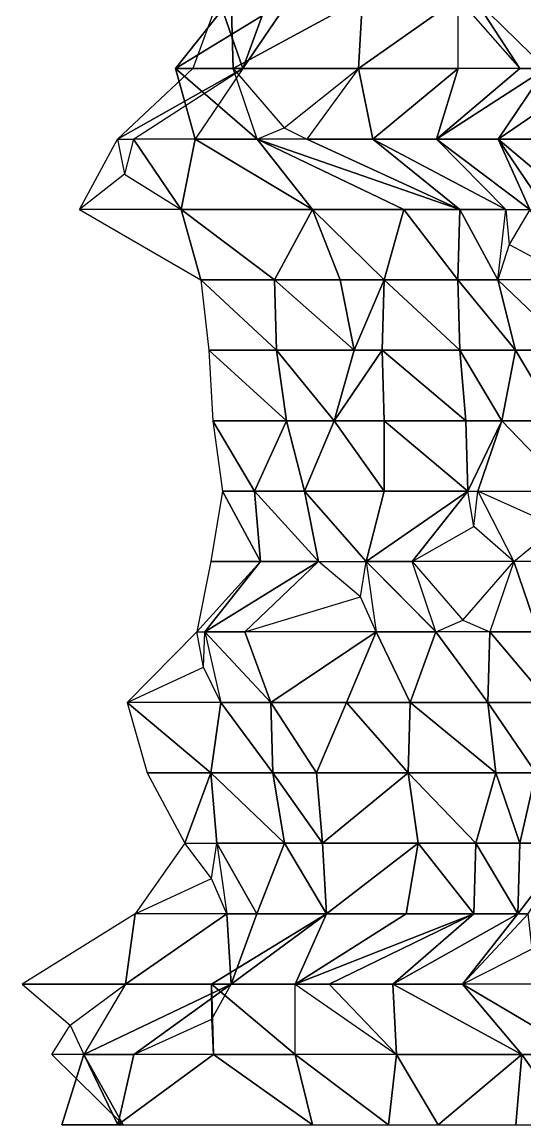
# Model space of a CAD drawing. Header units: metres. Extents: x -317 to 276, y -240 to 234.
# Drawn here: x -310.4 to -267.5, y -240 to -146 of the extents above; entities that cross this region are included whole.
import ezdxf

# ---------------------------------------------------------------- set-up
doc = ezdxf.new("R2010")
doc.units = ezdxf.units.M

msp = doc.modelspace()

# ---------------------------------------------------------------- linework, layer by layer
for points in [[(-291.55286, -150, -376.13504), (-297.28595, -150, -399.14438), (-287.47183, -144, -381.17975), (-287.47174, -143.9999, -381.17966)], [(-297.28595, -150, -399.14438), (-292.3589, -150, -402.6404), (-292.52808, -144, -402.95013), (-292.52798, -143.9999, -402.95004)], [(-297.28595, -150, -399.14438), (-292.52808, -144, -402.95013), (-287.47183, -144, -381.17975), (-287.47174, -143.9999, -381.17966)], [(-293.6034, -144, -367.37354), (-295.8031, -150, -371.4001), (-291.55286, -150, -376.13504), (-291.55276, -149.9999, -376.13495)], [(-293.6034, -144, -367.37354), (-291.55286, -150, -376.13504), (-289.35315, -144, -372.1085), (-289.35306, -143.9999, -372.1084)], [(-292.3589, -150, -402.6404), (-281.34027, -144, -394.98596), (-292.52808, -144, -402.95013), (-292.52798, -143.9999, -402.95004)], [(-292.3589, -150, -402.6404), (-281.6787, -150, -395.60544), (-281.34027, -144, -394.98596), (-281.34018, -143.9999, -394.98587)], [(-291.55286, -150, -376.13504), (-287.47183, -144, -381.17975), (-289.35315, -144, -372.1085), (-289.35306, -143.9999, -372.1084)], [(-281.6787, -150, -395.60544), (-273.19824, -150, -392.59705), (-273.19824, -144, -392.59705), (-273.19815, -143.9999, -392.59695)], [(-281.6787, -150, -395.60544), (-273.19824, -144, -392.59705), (-281.34027, -144, -394.98596), (-281.34018, -143.9999, -394.98587)], [(-273.19824, -144, -392.59705), (-267.93274, -150, -395.47357), (-271.82455, -144, -402.59747), (-271.82446, -143.9999, -402.59738)], [(-267.93274, -150, -395.47357), (-265.713, -150, -403.92535), (-271.82455, -144, -402.59747), (-271.82446, -143.9999, -402.59738)], [(-302.23306, -156, -383.17), (-300.85938, -156, -393.17047), (-291.55286, -150, -376.13504), (-291.55276, -149.9999, -376.13495)], [(-302.23306, -156, -383.17), (-291.55286, -150, -376.13504), (-295.8031, -150, -371.4001), (-295.803, -149.9999, -371.4)], [(-291.55286, -150, -376.13504), (-295.59387, -156, -396.04703), (-297.28595, -150, -399.14438), (-297.28586, -149.9999, -399.1443)], [(-297.28595, -150, -399.14438), (-290.32837, -156, -398.92358), (-292.3589, -150, -402.6404), (-292.3588, -149.9999, -402.64032)], [(-297.28595, -150, -399.14438), (-295.59387, -156, -396.04703), (-290.32837, -156, -398.92358), (-290.32828, -155.9999, -398.9235)], [(-292.3589, -150, -402.6404), (-288.01624, -155.05264, -400.94873), (-281.6787, -150, -395.60544), (-281.67862, -149.9999, -395.60535)], [(-281.6787, -150, -395.60544), (-286.07812, -156, -403.65854), (-280.4742, -156, -405.91565), (-280.47412, -155.9999, -405.91556)], [(-281.6787, -150, -395.60544), (-280.4742, -156, -405.91565), (-273.19824, -150, -392.59705), (-273.19815, -149.9999, -392.59695)], [(-273.19824, -150, -392.59705), (-280.4742, -156, -405.91565), (-275.03952, -156, -408.48245), (-275.03943, -155.9999, -408.48236)], [(-273.19824, -150, -392.59705), (-275.03952, -156, -408.48245), (-267.93274, -150, -395.47357), (-267.93265, -149.9999, -395.47348)], [(-275.03952, -156, -408.48245), (-269.77402, -156, -411.359), (-265.713, -150, -403.92535), (-265.71292, -149.9999, -403.92526)], [(-275.03952, -156, -408.48245), (-265.713, -150, -403.92535), (-267.93274, -150, -395.47357), (-267.93265, -149.9999, -395.47348)], [(-269.77402, -156, -411.359), (-265.86218, -156, -416.71344), (-260.95514, -150, -407.73114), (-260.95505, -149.9999, -407.73105)], [(-269.77402, -156, -411.359), (-260.95514, -150, -407.73114), (-265.713, -150, -403.92535), (-265.71292, -149.9999, -403.92526)], [(-288.01624, -155.05264, -400.94873), (-286.07812, -156, -403.65854), (-290.32837, -156, -398.92358), (-290.32828, -155.9999, -398.9235)], [(-302.23306, -156, -383.17), (-301.62607, -159, -387.58884), (-305.44803, -162, -389.055), (-305.44794, -161.9999, -389.0549)], [(-296.79834, -162, -385.73685), (-300.85938, -156, -393.17047), (-301.62607, -159, -387.58884), (-301.62598, -158.9999, -387.58875)], [(-295.59387, -156, -396.04703), (-300.85938, -156, -393.17047), (-296.79834, -162, -385.73685), (-296.79825, -161.9999, -385.73676)], [(-295.59387, -156, -396.04703), (-296.79834, -162, -385.73685), (-285.61053, -162, -377.77267), (-285.61044, -161.9999, -377.77258)], [(-290.32837, -156, -398.92358), (-295.59387, -156, -396.04703), (-285.61053, -162, -377.77267), (-285.61044, -161.9999, -377.77258)], [(-273.04904, -162, -379.80896), (-286.07812, -156, -403.65854), (-290.32837, -156, -398.92358), (-290.32828, -155.9999, -398.9235)], [(-290.32837, -156, -398.92358), (-285.61053, -162, -377.77267), (-277.80692, -162, -376.0032), (-277.80682, -161.9999, -376.0031)], [(-273.04904, -162, -379.80896), (-290.32837, -156, -398.92358), (-277.80692, -162, -376.0032), (-277.80682, -161.9999, -376.0031)], [(-280.4742, -156, -405.91565), (-286.07812, -156, -403.65854), (-273.04904, -162, -379.80896), (-273.04895, -161.9999, -379.80887)], [(-280.4742, -156, -405.91565), (-273.04904, -162, -379.80896), (-269.1372, -162, -385.1634), (-269.13712, -161.9999, -385.1633)], [(-275.03952, -156, -408.48245), (-280.4742, -156, -405.91565), (-269.1372, -162, -385.1634), (-269.13712, -161.9999, -385.1633)], [(-275.03952, -156, -408.48245), (-269.1372, -162, -385.1634), (-267.0867, -162, -393.9249), (-267.0866, -161.9999, -393.9248)], [(-269.77402, -156, -411.359), (-275.03952, -156, -408.48245), (-267.0867, -162, -393.9249), (-267.0866, -161.9999, -393.9248)], [(-262.64722, -162, -410.82846), (-265.86218, -156, -416.71344), (-269.77402, -156, -411.359), (-269.77393, -155.9999, -411.35892)], [(-269.77402, -156, -411.359), (-267.0867, -162, -393.9249), (-265.713, -162, -403.92535), (-265.71292, -161.9999, -403.92526)], [(-262.64722, -162, -410.82846), (-269.77402, -156, -411.359), (-265.713, -162, -403.92535), (-265.71292, -161.9999, -403.92526)], [(-296.79834, -162, -385.73685), (-305.44803, -162, -389.055), (-295.12628, -168, -370.16116), (-295.1262, -167.9999, -370.16107)], [(-296.79834, -162, -385.73685), (-295.12628, -168, -370.16116), (-288.84552, -168, -371.1793), (-288.84543, -167.9999, -371.1792)], [(-285.61053, -162, -377.77267), (-296.79834, -162, -385.73685), (-288.84552, -168, -371.1793), (-288.84543, -167.9999, -371.1792)], [(-285.61053, -162, -377.77267), (-288.84552, -168, -371.1793), (-283.2416, -168, -373.43637), (-283.24152, -167.9999, -373.43628)], [(-285.61053, -162, -377.77267), (-279.499, -168, -379.10056), (-277.80692, -162, -376.0032), (-277.80682, -161.9999, -376.0031)], [(-285.61053, -162, -377.77267), (-283.2416, -168, -373.43637), (-279.499, -168, -379.10056), (-279.4989, -167.9999, -379.10046)], [(-277.80692, -162, -376.0032), (-279.499, -168, -379.10056), (-273.21826, -168, -380.11868), (-273.21817, -167.9999, -380.1186)], [(-277.80692, -162, -376.0032), (-273.21826, -168, -380.11868), (-273.04904, -162, -379.80896), (-273.04895, -161.9999, -379.80887)], [(-273.04904, -162, -379.80896), (-273.21826, -168, -380.11868), (-269.81406, -168, -386.4023), (-269.81396, -167.9999, -386.40222)], [(-273.04904, -162, -379.80896), (-269.81406, -168, -386.4023), (-269.1372, -162, -385.1634), (-269.13712, -161.9999, -385.1633)], [(-269.1372, -162, -385.1634), (-268.83344, -165, -386.4614), (-269.81406, -168, -386.4023), (-269.81396, -167.9999, -386.40222)], [(-263.1949, -168, -386.801), (-267.0867, -162, -393.9249), (-268.83344, -165, -386.4614), (-268.83334, -164.9999, -386.4613)], [(-295.12628, -168, -370.16116), (-288.67633, -174, -370.86957), (-288.84552, -168, -371.1793), (-288.84543, -167.9999, -371.1792)], [(-295.12628, -168, -370.16116), (-294.44943, -174, -368.9222), (-288.67633, -174, -370.86957), (-288.67624, -173.9999, -370.86948)], [(-288.84552, -168, -371.1793), (-282.05716, -174, -371.26822), (-283.2416, -168, -373.43637), (-283.24152, -167.9999, -373.43628)], [(-288.84552, -168, -371.1793), (-288.67633, -174, -370.86957), (-282.05716, -174, -371.26822), (-282.05707, -173.9999, -371.26813)], [(-282.05716, -174, -371.26822), (-279.499, -168, -379.10056), (-283.2416, -168, -373.43637), (-283.24152, -167.9999, -373.43628)], [(-282.05716, -174, -371.26822), (-279.6682, -174, -379.41028), (-279.499, -168, -379.10056), (-279.4989, -167.9999, -379.10046)], [(-279.499, -168, -379.10056), (-279.6682, -174, -379.41028), (-273.04904, -174, -379.80896), (-273.04895, -173.9999, -379.80887)], [(-279.499, -168, -379.10056), (-273.04904, -174, -379.80896), (-273.21826, -168, -380.11868), (-273.21817, -167.9999, -380.1186)], [(-273.21826, -168, -380.11868), (-268.29117, -174, -383.61472), (-269.81406, -168, -386.4023), (-269.81396, -167.9999, -386.40222)], [(-273.21826, -168, -380.11868), (-273.04904, -174, -379.80896), (-268.29117, -174, -383.61472), (-268.29108, -173.9999, -383.61462)], [(-269.81406, -168, -386.4023), (-263.5333, -174, -387.42047), (-263.1949, -168, -386.801), (-263.1948, -167.9999, -386.8009)], [(-269.81406, -168, -386.4023), (-268.29117, -174, -383.61472), (-263.5333, -174, -387.42047), (-263.5332, -173.9999, -387.42038)], [(-294.44943, -174, -368.9222), (-287.83026, -180, -369.3209), (-288.67633, -174, -370.86957), (-288.67624, -173.9999, -370.86948)], [(-294.44943, -174, -368.9222), (-294.11102, -180, -368.30273), (-287.83026, -180, -369.3209), (-287.83017, -179.9999, -369.3208)], [(-288.67633, -174, -370.86957), (-283.74924, -180, -374.36557), (-282.05716, -174, -371.26822), (-282.05707, -173.9999, -371.26813)], [(-288.67633, -174, -370.86957), (-287.83026, -180, -369.3209), (-283.74924, -180, -374.36557), (-283.74915, -179.9999, -374.36548)], [(-283.74924, -180, -374.36557), (-279.499, -180, -379.10056), (-279.6682, -174, -379.41028), (-279.66812, -173.9999, -379.4102)], [(-283.74924, -180, -374.36557), (-279.6682, -174, -379.41028), (-282.05716, -174, -371.26822), (-282.05707, -173.9999, -371.26813)], [(-279.6682, -174, -379.41028), (-272.5414, -180, -378.87976), (-273.04904, -174, -379.80896), (-273.04895, -173.9999, -379.80887)], [(-279.6682, -174, -379.41028), (-279.499, -180, -379.10056), (-272.5414, -180, -378.87976), (-272.54132, -179.9999, -378.87967)], [(-273.04904, -174, -379.80896), (-269.47565, -180, -385.78287), (-268.29117, -174, -383.61472), (-268.29108, -173.9999, -383.61462)], [(-273.04904, -174, -379.80896), (-272.5414, -180, -378.87976), (-269.47565, -180, -385.78287), (-269.47556, -179.9999, -385.78278)], [(-268.29117, -174, -383.61472), (-269.47565, -180, -385.78287), (-264.71777, -180, -389.58862), (-264.71768, -179.9999, -389.58853)], [(-268.29117, -174, -383.61472), (-264.71777, -180, -389.58862), (-263.5333, -174, -387.42047), (-263.5332, -173.9999, -387.42038)], [(-294.11102, -180, -368.30273), (-290.53763, -186, -374.27664), (-287.83026, -180, -369.3209), (-287.83017, -179.9999, -369.3208)], [(-294.11102, -180, -368.30273), (-293.26498, -186, -366.75406), (-290.53763, -186, -374.27664), (-290.53754, -185.9999, -374.27655)], [(-287.83026, -180, -369.3209), (-290.53763, -186, -374.27664), (-286.28738, -186, -379.0116), (-286.2873, -185.9999, -379.0115)], [(-287.83026, -180, -369.3209), (-286.28738, -186, -379.0116), (-283.74924, -180, -374.36557), (-283.74915, -179.9999, -374.36548)], [(-283.74924, -180, -374.36557), (-286.28738, -186, -379.0116), (-279.499, -186, -379.10056), (-279.4989, -185.9999, -379.10046)], [(-283.74924, -180, -374.36557), (-279.499, -186, -379.10056), (-279.499, -180, -379.10056), (-279.4989, -179.9999, -379.10046)], [(-279.499, -180, -379.10056), (-272.3722, -186, -378.57), (-272.5414, -180, -378.87976), (-272.54132, -179.9999, -378.87967)], [(-279.499, -180, -379.10056), (-279.499, -186, -379.10056), (-272.3722, -186, -378.57), (-272.3721, -185.9999, -378.56992)], [(-272.3722, -186, -378.57), (-269.47565, -180, -385.78287), (-272.5414, -180, -378.87976), (-272.54132, -179.9999, -378.87967)], [(-272.3722, -186, -378.57), (-271.50613, -186, -389.4997), (-269.47565, -180, -385.78287), (-269.47556, -179.9999, -385.78278)], [(-269.47565, -180, -385.78287), (-271.50613, -186, -389.4997), (-263.7025, -186, -387.7302), (-263.70242, -185.9999, -387.7301)], [(-269.47565, -180, -385.78287), (-263.7025, -186, -387.7302), (-264.71777, -180, -389.58862), (-264.71768, -179.9999, -389.58853)], [(-293.26498, -186, -366.75406), (-294.2802, -192, -368.6125), (-290.03, -192, -373.34744), (-290.0299, -191.9999, -373.34735)], [(-293.26498, -186, -366.75406), (-290.03, -192, -373.34744), (-290.53763, -186, -374.27664), (-290.53754, -185.9999, -374.27655)], [(-290.53763, -186, -374.27664), (-285.1029, -192, -376.84344), (-286.28738, -186, -379.0116), (-286.2873, -185.9999, -379.0115)], [(-290.53763, -186, -374.27664), (-290.03, -192, -373.34744), (-285.1029, -192, -376.84344), (-285.1028, -191.9999, -376.84335)], [(-286.28738, -186, -379.0116), (-281.02188, -192, -381.88815), (-279.499, -186, -379.10056), (-279.4989, -185.9999, -379.10046)], [(-286.28738, -186, -379.0116), (-285.1029, -192, -376.84344), (-281.02188, -192, -381.88815), (-281.0218, -191.9999, -381.88806)], [(-281.02188, -192, -381.88815), (-277.11005, -192, -387.24258), (-272.3722, -186, -378.57), (-272.3721, -185.9999, -378.56992)], [(-281.02188, -192, -381.88815), (-272.3722, -186, -378.57), (-279.499, -186, -379.10056), (-279.4989, -185.9999, -379.10046)], [(-272.3722, -186, -378.57), (-277.11005, -192, -387.24258), (-271.84503, -189, -385.22284), (-271.84494, -188.9999, -385.22275)], [(-268.4604, -192, -383.92444), (-271.84503, -189, -385.22284), (-271.50613, -186, -389.4997), (-271.50604, -185.9999, -389.4996)], [(-268.4604, -192, -383.92444), (-264.81732, -189, -387.983), (-271.50613, -186, -389.4997), (-271.50604, -185.9999, -389.4996)], [(-295.4647, -198, -370.7806), (-294.76782, -198, -382.02002), (-290.03, -192, -373.34744), (-290.0299, -191.9999, -373.34735)], [(-295.4647, -198, -370.7806), (-290.03, -192, -373.34744), (-294.2802, -192, -368.6125), (-294.28012, -191.9999, -368.6124)], [(-294.76782, -198, -382.02002), (-291.36365, -198, -388.30365), (-285.1029, -192, -376.84344), (-285.1028, -191.9999, -376.84335)], [(-294.76782, -198, -382.02002), (-285.1029, -192, -376.84344), (-290.03, -192, -373.34744), (-290.0299, -191.9999, -373.34735)], [(-285.1029, -192, -376.84344), (-291.36365, -198, -388.30365), (-281.50772, -195, -381.2876), (-281.50763, -194.9999, -381.2875)], [(-280.17584, -198, -380.33948), (-281.50772, -195, -381.2876), (-281.02188, -192, -381.88815), (-281.0218, -191.9999, -381.88806)], [(-281.02188, -192, -381.88815), (-275.07953, -198, -383.52576), (-277.11005, -192, -387.24258), (-277.10995, -191.9999, -387.2425)], [(-281.02188, -192, -381.88815), (-280.17584, -198, -380.33948), (-275.07953, -198, -383.52576), (-275.07944, -197.9999, -383.52567)], [(-277.11005, -192, -387.24258), (-272.78522, -197, -385.58353), (-268.4604, -192, -383.92444), (-268.4603, -191.9999, -383.92435)], [(-268.4604, -192, -383.92444), (-270.49088, -198, -387.64127), (-266.40985, -198, -392.68597), (-266.40976, -197.9999, -392.68588)], [(-268.4604, -192, -383.92444), (-266.40985, -198, -392.68597), (-264.21014, -192, -388.65942), (-264.21005, -191.9999, -388.65933)], [(-272.78522, -197, -385.58353), (-270.49088, -198, -387.64127), (-275.07953, -198, -383.52576), (-275.07944, -197.9999, -383.52567)], [(-295.4647, -198, -370.7806), (-301.387, -204, -381.62134), (-294.8975, -201, -379.92896), (-294.8974, -200.9999, -379.92886)], [(-293.41415, -204, -379.54214), (-294.8975, -201, -379.92896), (-294.76782, -198, -382.02002), (-294.76773, -197.9999, -382.01993)], [(-294.76782, -198, -382.02002), (-289.16394, -204, -384.2771), (-291.36365, -198, -388.30365), (-291.36356, -197.9999, -388.30356)], [(-294.76782, -198, -382.02002), (-293.41415, -204, -379.54214), (-289.16394, -204, -384.2771), (-289.16385, -203.9999, -384.277)], [(-289.16394, -204, -384.2771), (-280.17584, -198, -380.33948), (-291.36365, -198, -388.30365), (-291.36356, -197.9999, -388.30356)], [(-289.16394, -204, -384.2771), (-282.71396, -204, -384.9855), (-280.17584, -198, -380.33948), (-280.17575, -197.9999, -380.3394)], [(-280.17584, -198, -380.33948), (-282.71396, -204, -384.9855), (-277.27927, -204, -387.55234), (-277.27917, -203.9999, -387.55225)], [(-280.17584, -198, -380.33948), (-277.27927, -204, -387.55234), (-275.07953, -198, -383.52576), (-275.07944, -197.9999, -383.52567)], [(-275.07953, -198, -383.52576), (-277.27927, -204, -387.55234), (-270.6601, -204, -387.951), (-270.66, -203.9999, -387.9509)], [(-275.07953, -198, -383.52576), (-270.6601, -204, -387.951), (-270.49088, -198, -387.64127), (-270.49078, -197.9999, -387.64117)], [(-270.49088, -198, -387.64127), (-270.6601, -204, -387.951), (-265.3946, -204, -390.82755), (-265.3945, -203.9999, -390.82745)], [(-270.49088, -198, -387.64127), (-265.3946, -204, -390.82755), (-266.40985, -198, -392.68597), (-266.40976, -197.9999, -392.68588)], [(-301.387, -204, -381.62134), (-294.26022, -210, -381.09082), (-293.41415, -204, -379.54214), (-293.41406, -203.9999, -379.54205)], [(-301.387, -204, -381.62134), (-299.69492, -210, -378.524), (-294.26022, -210, -381.09082), (-294.26013, -209.9999, -381.09073)], [(-293.41415, -204, -379.54214), (-294.26022, -210, -381.09082), (-288.99472, -210, -383.96738), (-288.99463, -209.9999, -383.9673)], [(-293.41415, -204, -379.54214), (-288.99472, -210, -383.96738), (-289.16394, -204, -384.2771), (-289.16385, -203.9999, -384.277)], [(-289.16394, -204, -384.2771), (-285.2521, -210, -389.63153), (-282.71396, -204, -384.9855), (-282.71387, -203.9999, -384.9854)], [(-289.16394, -204, -384.2771), (-288.99472, -210, -383.96738), (-285.2521, -210, -389.63153), (-285.252, -209.9999, -389.63144)], [(-282.71396, -204, -384.9855), (-285.2521, -210, -389.63153), (-277.4485, -210, -387.86206), (-277.4484, -209.9999, -387.86197)], [(-282.71396, -204, -384.9855), (-277.4485, -210, -387.86206), (-277.27927, -204, -387.55234), (-277.27917, -203.9999, -387.55225)], [(-277.27927, -204, -387.55234), (-277.4485, -210, -387.86206), (-269.98328, -210, -386.71207), (-269.9832, -209.9999, -386.71198)], [(-277.27927, -204, -387.55234), (-269.98328, -210, -386.71207), (-270.6601, -204, -387.951), (-270.66, -203.9999, -387.9509)], [(-270.6601, -204, -387.951), (-266.57907, -210, -392.9957), (-265.3946, -204, -390.82755), (-265.3945, -203.9999, -390.82745)], [(-270.6601, -204, -387.951), (-269.98328, -210, -386.71207), (-266.57907, -210, -392.9957), (-266.57898, -209.9999, -392.9956)], [(-294.26022, -210, -381.09082), (-299.69492, -210, -378.524), (-296.47995, -216, -372.63904), (-296.47986, -215.9999, -372.63895)], [(-294.26022, -210, -381.09082), (-296.47995, -216, -372.63904), (-293.7526, -216, -380.16162), (-293.7525, -215.9999, -380.16153)], [(-294.26022, -210, -381.09082), (-287.97946, -216, -382.10895), (-288.99472, -210, -383.96738), (-288.99463, -209.9999, -383.9673)], [(-294.26022, -210, -381.09082), (-293.7526, -216, -380.16162), (-287.97946, -216, -382.10895), (-287.97937, -215.9999, -382.10886)], [(-288.99472, -210, -383.96738), (-284.74448, -216, -388.70233), (-285.2521, -210, -389.63153), (-285.252, -209.9999, -389.63144)], [(-288.99472, -210, -383.96738), (-287.97946, -216, -382.10895), (-284.74448, -216, -388.70233), (-284.7444, -215.9999, -388.70224)], [(-284.74448, -216, -388.70233), (-277.4485, -210, -387.86206), (-285.2521, -210, -389.63153), (-285.252, -209.9999, -389.63144)], [(-284.74448, -216, -388.70233), (-276.60242, -216, -386.3134), (-277.4485, -210, -387.86206), (-277.4484, -209.9999, -387.86197)], [(-277.4485, -210, -387.86206), (-271.67535, -216, -389.80942), (-269.98328, -210, -386.71207), (-269.9832, -209.9999, -386.71198)], [(-277.4485, -210, -387.86206), (-276.60242, -216, -386.3134), (-271.67535, -216, -389.80942), (-271.67526, -215.9999, -389.80933)], [(-269.98328, -210, -386.71207), (-271.67535, -216, -389.80942), (-267.93274, -216, -395.47357), (-267.93265, -215.9999, -395.47348)], [(-269.98328, -210, -386.71207), (-267.93274, -216, -395.47357), (-266.57907, -210, -392.9957), (-266.57898, -209.9999, -392.9956)], [(-266.57907, -210, -392.9957), (-267.93274, -216, -395.47357), (-263.51328, -216, -399.8988), (-263.51318, -215.9999, -399.8987)], [(-296.47995, -216, -372.63904), (-300.71017, -222, -380.38242), (-294.20715, -219, -378.90784), (-294.20706, -218.9999, -378.90775)], [(-292.90656, -222, -378.61295), (-294.20715, -219, -378.90784), (-293.7526, -216, -380.16162), (-293.7525, -215.9999, -380.16153)], [(-293.7526, -216, -380.16162), (-290.3484, -222, -386.44525), (-287.97946, -216, -382.10895), (-287.97937, -215.9999, -382.10886)], [(-293.7526, -216, -380.16162), (-292.90656, -222, -378.61295), (-290.3484, -222, -386.44525), (-290.3483, -221.9999, -386.44516)], [(-287.97946, -216, -382.10895), (-290.3484, -222, -386.44525), (-284.40607, -222, -388.08286), (-284.40598, -221.9999, -388.08276)], [(-287.97946, -216, -382.10895), (-284.40607, -222, -388.08286), (-284.74448, -216, -388.70233), (-284.7444, -215.9999, -388.70224)], [(-284.40607, -222, -388.08286), (-276.60242, -216, -386.3134), (-284.74448, -216, -388.70233), (-284.7444, -215.9999, -388.70224)], [(-284.40607, -222, -388.08286), (-277.61768, -222, -388.1718), (-276.60242, -216, -386.3134), (-276.60233, -215.9999, -386.3133)], [(-276.60242, -216, -386.3134), (-277.61768, -222, -388.1718), (-271.84454, -222, -390.11914), (-271.84445, -221.9999, -390.11905)], [(-276.60242, -216, -386.3134), (-271.84454, -222, -390.11914), (-271.67535, -216, -389.80942), (-271.67526, -215.9999, -389.80933)], [(-271.67535, -216, -389.80942), (-271.84454, -222, -390.11914), (-268.10193, -222, -395.78333), (-268.10184, -221.9999, -395.78323)], [(-271.67535, -216, -389.80942), (-268.10193, -222, -395.78333), (-267.93274, -216, -395.47357), (-267.93265, -215.9999, -395.47348)], [(-268.10193, -222, -395.78333), (-267.2359, -222, -406.71298), (-263.51328, -216, -399.8988), (-263.51318, -215.9999, -399.8987)], [(-268.10193, -222, -395.78333), (-263.51328, -216, -399.8988), (-267.93274, -216, -395.47357), (-267.93265, -215.9999, -395.47348)], [(-300.71017, -222, -380.38242), (-310.35507, -228, -398.0373), (-301.5362, -228, -394.40942), (-301.5361, -227.9999, -394.40933)], [(-300.71017, -222, -380.38242), (-301.5362, -228, -394.40942), (-292.90656, -222, -378.61295), (-292.90646, -221.9999, -378.61285)], [(-292.90656, -222, -378.61295), (-301.5362, -228, -394.40942), (-292.5481, -228, -390.4718), (-292.548, -227.9999, -390.4717)], [(-292.5481, -228, -390.4718), (-294.22018, -228, -406.0475), (-284.40607, -222, -388.08286), (-284.40598, -221.9999, -388.08276)], [(-284.40607, -222, -388.08286), (-294.22018, -228, -406.0475), (-287.09338, -228, -405.51697), (-287.0933, -227.9999, -405.51688)], [(-292.90656, -222, -378.61295), (-292.5481, -228, -390.4718), (-290.3484, -222, -386.44525), (-290.3483, -221.9999, -386.44516)], [(-292.5481, -228, -390.4718), (-284.40607, -222, -388.08286), (-290.3484, -222, -386.44525), (-290.3483, -221.9999, -386.44516)], [(-284.40607, -222, -388.08286), (-287.09338, -228, -405.51697), (-277.61768, -222, -388.1718), (-277.61758, -221.9999, -388.17172)], [(-287.09338, -228, -405.51697), (-284.1968, -228, -412.7298), (-271.84454, -222, -390.11914), (-271.84445, -221.9999, -390.11905)], [(-287.09338, -228, -405.51697), (-271.84454, -222, -390.11914), (-277.61768, -222, -388.1718), (-277.61758, -221.9999, -388.17172)], [(-271.84454, -222, -390.11914), (-284.1968, -228, -412.7298), (-278.76212, -228, -415.29663), (-278.76202, -227.9999, -415.29654)], [(-271.84454, -222, -390.11914), (-278.76212, -228, -415.29663), (-268.10193, -222, -395.78333), (-268.10184, -221.9999, -395.78323)], [(-268.10193, -222, -395.78333), (-278.76212, -228, -415.29663), (-272.8198, -228, -416.93423), (-272.8197, -227.9999, -416.93414)], [(-268.10193, -222, -395.78333), (-272.8198, -228, -416.93423), (-267.2359, -222, -406.71298), (-267.2358, -221.9999, -406.7129)], [(-267.2359, -222, -406.71298), (-272.8198, -228, -416.93423), (-266.89447, -225, -414.18594), (-266.89438, -224.9999, -414.18585)], [(-310.35507, -228, -398.0373), (-306.24176, -231.5, -396.76538), (-301.5362, -228, -394.40942), (-301.5361, -227.9999, -394.40933)], [(-305.0896, -234, -400.91385), (-300.83936, -234, -405.64883), (-292.5481, -228, -390.4718), (-292.548, -227.9999, -390.4717)], [(-305.0896, -234, -400.91385), (-292.5481, -228, -390.4718), (-301.5362, -228, -394.40942), (-301.5361, -227.9999, -394.40933)], [(-292.5481, -228, -390.4718), (-300.83936, -234, -405.64883), (-294.18674, -231, -405.736), (-294.18665, -230.9999, -405.7359)], [(-294.05096, -234, -405.73776), (-294.18674, -231, -405.736), (-294.22018, -228, -406.0475), (-294.2201, -227.9999, -406.0474)], [(-294.22018, -228, -406.0475), (-287.09338, -234, -405.51697), (-287.09338, -228, -405.51697), (-287.0933, -227.9999, -405.51688)], [(-294.22018, -228, -406.0475), (-294.05096, -234, -405.73776), (-287.09338, -234, -405.51697), (-287.0933, -233.9999, -405.51688)], [(-278.44373, -234, -402.19882), (-284.1968, -228, -412.7298), (-287.09338, -228, -405.51697), (-287.0933, -227.9999, -405.51688)], [(-278.76212, -228, -415.29663), (-284.1968, -228, -412.7298), (-278.44373, -234, -402.19882), (-278.44363, -233.9999, -402.19873)], [(-278.76212, -228, -415.29663), (-278.44373, -234, -402.19882), (-267.76352, -234, -395.16385), (-267.76343, -233.9999, -395.16376)], [(-272.8198, -228, -416.93423), (-278.76212, -228, -415.29663), (-267.76352, -234, -395.16385), (-267.76343, -233.9999, -395.16376)], [(-272.8198, -228, -416.93423), (-267.76352, -234, -395.16385), (-262.66724, -234, -398.35013), (-262.66714, -233.9999, -398.35004)], [(-263.66248, -228, -412.6869), (-272.8198, -228, -416.93423), (-262.66724, -234, -398.35013), (-262.66714, -233.9999, -398.35004)], [(-306.24176, -231.5, -396.76538), (-305.0896, -234, -400.91385), (-307.81696, -234, -393.39127), (-307.81686, -233.9999, -393.39117)], [(-301.72543, -240, -382.2408), (-305.0896, -234, -400.91385), (-307.81696, -234, -393.39127), (-307.81686, -233.9999, -393.39117)], [(-301.72543, -240, -382.2408), (-306.9509, -240, -404.32095), (-305.0896, -234, -400.91385), (-305.0895, -233.9999, -400.91376)], [(-305.0896, -234, -400.91385), (-306.9509, -240, -404.32095), (-302.19302, -240, -408.1267), (-302.19293, -239.9999, -408.12662)], [(-305.0896, -234, -400.91385), (-302.19302, -240, -408.1267), (-300.83936, -234, -405.64883), (-300.83926, -233.9999, -405.64874)], [(-302.19302, -240, -408.1267), (-285.5905, -240, -390.251), (-294.05096, -234, -405.73776), (-294.05087, -233.9999, -405.73767)], [(-302.19302, -240, -408.1267), (-294.05096, -234, -405.73776), (-300.83936, -234, -405.64883), (-300.83926, -233.9999, -405.64874)], [(-287.09338, -234, -405.51697), (-294.05096, -234, -405.73776), (-285.5905, -240, -390.251), (-285.59042, -239.9999, -390.25092)], [(-287.09338, -234, -405.51697), (-285.5905, -240, -390.251), (-279.14056, -240, -390.9594), (-279.14047, -239.9999, -390.95932)], [(-278.44373, -234, -402.19882), (-287.09338, -234, -405.51697), (-279.14056, -240, -390.9594), (-279.14047, -239.9999, -390.95932)], [(-278.44373, -234, -402.19882), (-279.14056, -240, -390.9594), (-274.89032, -240, -395.6944), (-274.89023, -239.9999, -395.6943)], [(-274.89032, -240, -395.6944), (-267.76352, -234, -395.16385), (-278.44373, -234, -402.19882), (-278.44363, -233.9999, -402.19873)], [(-274.89032, -240, -395.6944), (-268.27115, -240, -396.09305), (-267.76352, -234, -395.16385), (-267.76343, -233.9999, -395.16376)], [(-267.76352, -234, -395.16385), (-268.27115, -240, -396.09305), (-263.51328, -240, -399.8988), (-263.51318, -239.9999, -399.8987)], [(-267.76352, -234, -395.16385), (-263.51328, -240, -399.8988), (-262.66724, -234, -398.35013), (-262.66714, -233.9999, -398.35004)]]:
    msp.add_3dface(points)

doc.saveas('drawing.dxf')
